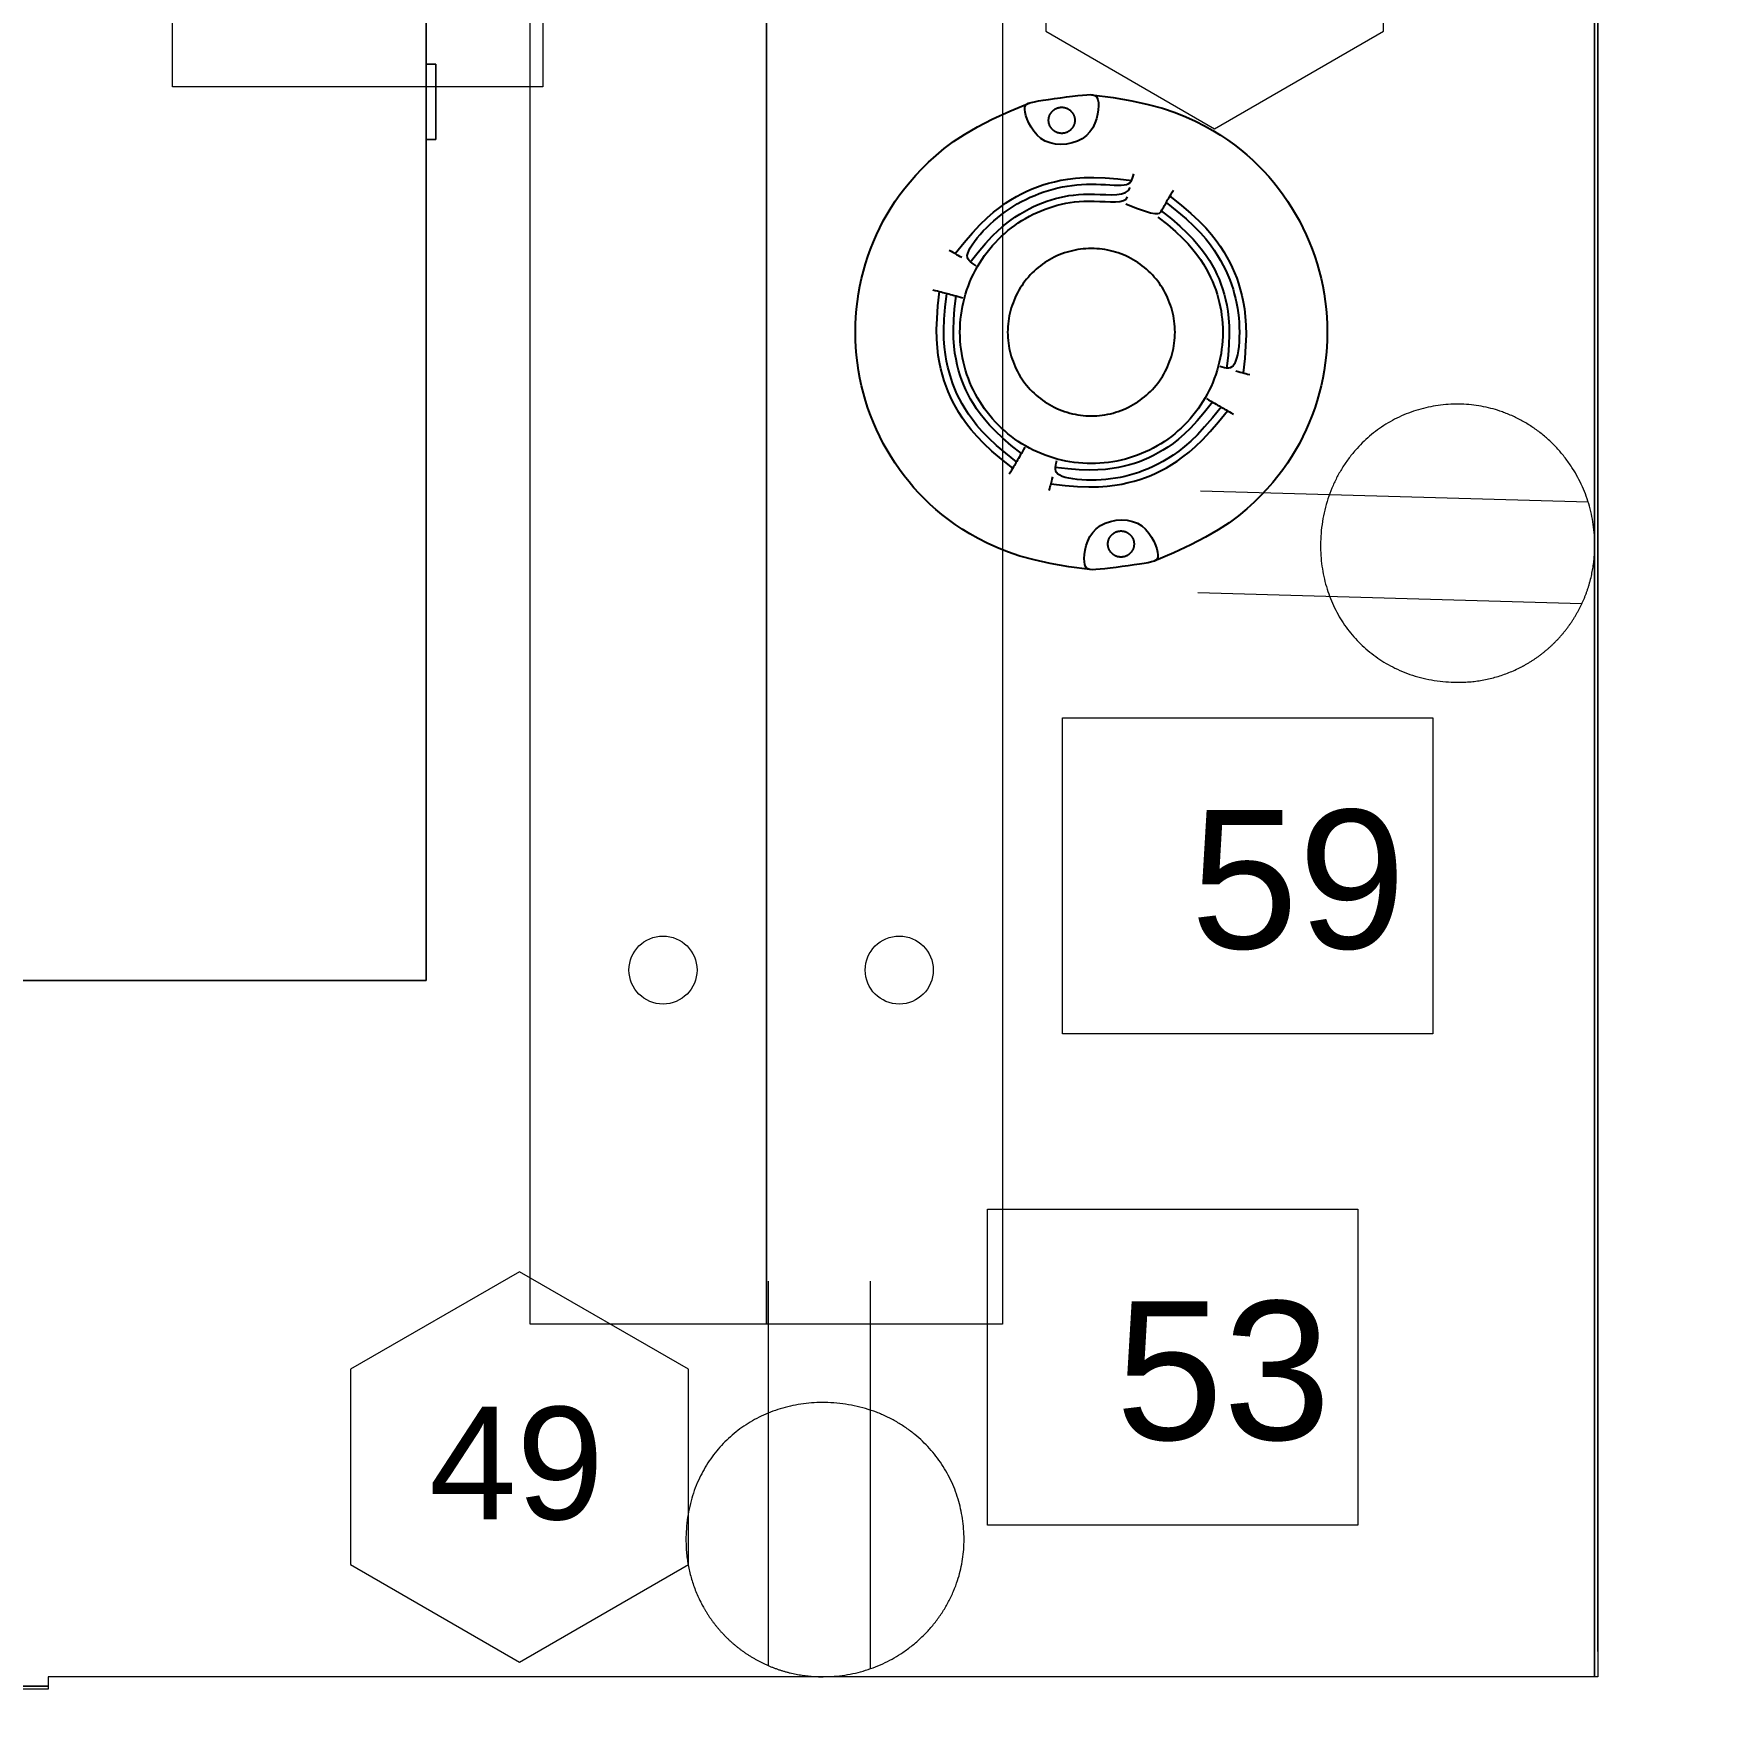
# Model space of a CAD drawing. Header units: inches. Extents: x 0.9 to 36.3, y 0.7 to 23.3.
# Drawn here: x 22.03 to 22.923, y 7.609 to 8.497 of the extents above; entities that cross this region are included whole.
import ezdxf

# ---------------------------------------------------------------- set-up
doc = ezdxf.new("R2010")
doc.units = ezdxf.units.IN
for name, color, linetype, lineweight, true_color in [('Blocks', 7, 'Continuous', 5, 0x9a9c7f), ('Lights', 7, 'Continuous', 15, 0xff0a0a), ('Numbering Lights', 1, 'Continuous', 15, 0xff0000), ('PDF_Geometry', 7, 'Continuous', 9, 0x777777)]:
    doc.layers.add(name, color=color, linetype=linetype, lineweight=lineweight, true_color=true_color)
doc.layers.add('Numbering receptecles', color=170, linetype='Continuous', lineweight=15)
doc.layers.add('Receptacles', color=170, linetype='Continuous', lineweight=15)
doc.layers.add('Smoke Detector', color=104, linetype='Continuous')
doc.styles.get("Standard").update_dxf_attribs({"font": 'arial.ttf'})

msp = doc.modelspace()

# ---------------------------------------------------------------- linework, layer by layer
at = {"layer": 'Blocks', "linetype": 'ByBlock'}
for points in [[(21.92411, 8.36966), (21.92411, 7.99634), (22.23743, 7.99634), (22.23743, 8.80797), (22.8574, 8.80797), (22.23743, 8.80797), (22.23743, 7.99634), (21.92411, 7.99634)], [(21.92411, 7.99634), (22.23743, 7.99634), (22.23743, 8.00801), (22.23743, 7.99634)]]:
    msp.add_lwpolyline(points, close=True, dxfattribs=at)
at = {"layer": 'Lights', "linetype": 'ByBlock'}
for points in [[(22.41742, 8.88149), (22.41742, 7.81449), (22.29242, 7.81449), (22.29242, 8.88149)], [(22.54242, 8.88149), (22.54242, 7.81449), (22.41742, 7.81449), (22.41742, 8.88149)]]:
    msp.add_lwpolyline(points, close=True, dxfattribs=at)
for centre in [(22.36273, 8.00193), (22.48773, 8.00193)]:
    msp.add_circle(centre, 0.018, dxfattribs=at)
at = {"layer": 'Numbering Lights', "linetype": 'ByBlock', "ltscale": 0.001}
for points in [[(22.65464, 8.65351), (22.56523, 8.60189), (22.56523, 8.49864), (22.65464, 8.44702), (22.74405, 8.49864), (22.74405, 8.60189)], [(22.28675, 7.84229), (22.19734, 7.79067), (22.19734, 7.68742), (22.28675, 7.6358), (22.37616, 7.68742), (22.37616, 7.79067)]]:
    msp.add_lwpolyline(points, close=True, dxfattribs=at)
at = {"layer": 'Numbering receptecles', "linetype": 'ByBlock', "ltscale": 0.001}
for points in [[(22.1032, 8.63646), (22.2992, 8.63646), (22.2992, 8.4692), (22.1032, 8.4692)], [(22.57405, 8.13539), (22.77005, 8.13539), (22.77005, 7.96813), (22.57405, 7.96813)], [(22.53438, 7.87547), (22.73038, 7.87547), (22.73038, 7.70821), (22.53438, 7.70821)]]:
    msp.add_lwpolyline(points, close=True, dxfattribs=at)
at = {"layer": 'PDF_Geometry', "linetype": 'ByBlock'}
for points in [[(22.9324, 7.57136), (22.9324, 9.22296), (23.65237, 9.22296), (23.65237, 9.18463), (23.70237, 9.18463), (23.70237, 9.22296), (24.549, 9.22296), (24.564, 9.22296), (24.564, 9.26629), (24.564, 9.29629), (24.549, 9.29629), (22.86074, 9.29629), (22.86074, 9.26629), (22.86074, 9.22296), (22.8574, 9.22296), (22.8574, 7.62802), (22.03744, 7.62802), (22.03744, 7.62136), (22.03577, 7.62136), (21.98744, 7.62136)], [(22.8574, 7.64136), (22.8574, 8.80797), (22.75741, 8.80797), (22.59075, 8.80797)], [(22.85574, 7.62802), (22.85574, 8.80797)], [(22.23743, 8.44132), (22.24243, 8.44132), (22.24243, 8.48132), (22.23743, 8.48132)], [(22.23743, 8.48132), (22.24243, 8.48132)], [(22.23743, 8.47632), (22.23743, 8.44799)], [(22.24243, 8.48132), (22.24243, 8.44132)], [(22.24243, 8.44132), (22.23743, 8.44132)], [(21.98744, 7.62136), (21.98744, 7.53136), (21.98577, 7.53136), (21.98577, 7.62302), (21.98411, 7.62302), (22.03744, 7.62302)], [(21.98577, 7.62302), (22.03744, 7.62302), (21.98577, 7.62302)]]:
    msp.add_lwpolyline(points, dxfattribs=at)
for points in [[(22.85574, 8.80797), (22.85574, 7.62802)], [(22.24243, 8.48132), (22.24243, 8.44132), (22.23743, 8.44132), (22.24243, 8.44132), (22.24243, 8.48132), (22.23743, 8.48132)], [(22.24243, 8.48132), (22.24243, 8.44132), (22.23743, 8.44132), (22.24243, 8.44132), (22.24243, 8.48132), (22.23743, 8.48132)]]:
    msp.add_lwpolyline(points, close=True, dxfattribs=at)
at = {"layer": 'Receptacles', "linetype": 'ByBlock'}
for points in [[(22.64723, 8.25553), (22.85229, 8.24964)], [(22.64568, 8.20167), (22.84901, 8.19583)], [(22.41841, 7.83733), (22.41841, 7.63392)], [(22.47229, 7.83733), (22.47229, 7.63219)]]:
    msp.add_lwpolyline(points, dxfattribs=at)
for points in [[(22.85574, 8.22467), (22.8553, 8.20513), (22.84736, 8.18728), (22.83316, 8.17387), (22.81895, 8.16046), (22.80068, 8.15356), (22.78115, 8.15424), (22.73972, 8.15543), (22.70954, 8.1874), (22.71073, 8.22883), (22.71192, 8.27026), (22.74394, 8.30251), (22.78537, 8.30132), (22.82473, 8.30019), (22.85693, 8.2661), (22.85574, 8.22467)], [(22.44742, 7.62802), (22.42788, 7.6279), (22.40981, 7.63532), (22.396, 7.64913), (22.38218, 7.66295), (22.37476, 7.68102), (22.37489, 7.70056), (22.37489, 7.742), (22.40597, 7.77309), (22.44742, 7.77309), (22.48887, 7.77309), (22.52203, 7.742), (22.52203, 7.70056), (22.52203, 7.66118), (22.48887, 7.62802), (22.44742, 7.62802)]]:
    msp.add_rational_spline(points, [1, 0.948448710105, 0.948448710105, 1, 0.948448710105, 0.948448710105, 1, 1, 1, 1, 1, 1, 1, 1, 1, 1], degree=3, knots=[0, 0, 0, 0, 0.79168, 0.79168, 0.79168, 1.583359, 1.583359, 1.583359, 2.583359, 2.583359, 2.583359, 3.583359, 3.583359, 3.583359, 4.583359, 4.583359, 4.583359, 4.583359], dxfattribs=at)
at = {"layer": 'Smoke Detector', "linetype": 'ByBlock'}
for points in [[(22.58868, 8.21386), (22.57745, 8.21534), (22.56764, 8.21705), (22.55907, 8.21894), (22.55161, 8.221), (22.54507, 8.2232), (22.53932, 8.2255), (22.53419, 8.22787), (22.52952, 8.23029), (22.52518, 8.23274), (22.52112, 8.23522), (22.51731, 8.23773), (22.51373, 8.24029), (22.51035, 8.2429), (22.50714, 8.24558), (22.50407, 8.24834), (22.50113, 8.25118), (22.49829, 8.25412), (22.49555, 8.25714), (22.49291, 8.26026), (22.49037, 8.26346), (22.48794, 8.26674), (22.48561, 8.2701), (22.4834, 8.27353), (22.4813, 8.27703), (22.47931, 8.2806), (22.47745, 8.28424), (22.4757, 8.28793), (22.47408, 8.29168), (22.47258, 8.29548), (22.4712, 8.29932), (22.46995, 8.30321), (22.46883, 8.30714), (22.46784, 8.3111), (22.46697, 8.31509), (22.46624, 8.31911), (22.46564, 8.32315), (22.46518, 8.32721), (22.46484, 8.33128), (22.46464, 8.33536), (22.46457, 8.33945), (22.46464, 8.34353), (22.46484, 8.34761), (22.46518, 8.35168), (22.46564, 8.35574), (22.46624, 8.35978), (22.46697, 8.3638), (22.46784, 8.36779), (22.46883, 8.37175), (22.46995, 8.37568), (22.4712, 8.37957), (22.47258, 8.38341), (22.47408, 8.38721), (22.4757, 8.39096), (22.47745, 8.39465), (22.47931, 8.39829), (22.4813, 8.40186), (22.4834, 8.40536), (22.48565, 8.40882), (22.48805, 8.41224), (22.49064, 8.41564), (22.49344, 8.41904), (22.49647, 8.42245), (22.49975, 8.42589), (22.50331, 8.42938), (22.5072, 8.43293), (22.51155, 8.43656), (22.51653, 8.44027), (22.52232, 8.4441), (22.52908, 8.44805), (22.53698, 8.45214), (22.54619, 8.45638), (22.55687, 8.46079)], [(22.58941, 8.46508), (22.60087, 8.46358), (22.61086, 8.46187), (22.61955, 8.45996), (22.6271, 8.4579), (22.63368, 8.4557), (22.63946, 8.4534), (22.6446, 8.45102), (22.64927, 8.4486), (22.65361, 8.44615), (22.65767, 8.44368), (22.66148, 8.44116), (22.66507, 8.43861), (22.66845, 8.43599), (22.67166, 8.43331), (22.67472, 8.43055), (22.67766, 8.42771), (22.6805, 8.42477), (22.68324, 8.42175), (22.68589, 8.41863), (22.68843, 8.41543), (22.69086, 8.41215), (22.69318, 8.40879), (22.6954, 8.40536), (22.6975, 8.40186), (22.69948, 8.39829), (22.70135, 8.39465), (22.70309, 8.39096), (22.70472, 8.38721), (22.70622, 8.38341), (22.7076, 8.37957), (22.70885, 8.37568), (22.70997, 8.37175), (22.71096, 8.36779), (22.71182, 8.3638), (22.71255, 8.35978), (22.71315, 8.35574), (22.71362, 8.35168), (22.71395, 8.34761), (22.71415, 8.34353), (22.71422, 8.33945), (22.71415, 8.33536), (22.71395, 8.33128), (22.71362, 8.32721), (22.71315, 8.32315), (22.71255, 8.31911), (22.71182, 8.31509), (22.71096, 8.3111), (22.70997, 8.30714), (22.70885, 8.30321), (22.7076, 8.29932), (22.70622, 8.29548), (22.70472, 8.29168), (22.70309, 8.28793), (22.70135, 8.28424), (22.69948, 8.2806), (22.6975, 8.27703), (22.69539, 8.27353), (22.69315, 8.27007), (22.69074, 8.26665), (22.68815, 8.26325), (22.68535, 8.25985), (22.68232, 8.25644), (22.67904, 8.253), (22.67548, 8.24951), (22.6716, 8.24596), (22.66726, 8.24234), (22.6623, 8.23863), (22.65656, 8.23482), (22.64988, 8.2309), (22.6421, 8.22685), (22.63306, 8.22266), (22.6226, 8.21832)], [(22.51742, 8.381), (22.52217, 8.38698), (22.52652, 8.39206), (22.53053, 8.39635), (22.53424, 8.39995), (22.53768, 8.40296), (22.54091, 8.40549), (22.54396, 8.40764), (22.54688, 8.4095), (22.54971, 8.41117), (22.55248, 8.41268), (22.55523, 8.41403), (22.558, 8.41525), (22.56082, 8.41634), (22.56372, 8.41733), (22.56674, 8.41823), (22.56992, 8.41905), (22.57331, 8.41979), (22.57698, 8.42044), (22.58105, 8.42093), (22.58562, 8.42123), (22.59079, 8.42131), (22.59666, 8.42111), (22.60333, 8.42059), (22.61091, 8.41972)], [(22.52848, 8.37461), (22.52732, 8.37529), (22.52628, 8.37595), (22.52538, 8.37661), (22.52466, 8.37732), (22.52413, 8.37809), (22.52383, 8.37897), (22.52377, 8.37998), (22.52399, 8.38115), (22.52451, 8.38251), (22.52529, 8.38404), (22.52632, 8.38569), (22.52755, 8.38745), (22.52897, 8.38928), (22.53054, 8.39114), (22.53223, 8.393), (22.53401, 8.39484), (22.53585, 8.39662), (22.53775, 8.39834), (22.5397, 8.4), (22.54171, 8.40159), (22.54377, 8.40312), (22.54588, 8.40458), (22.54803, 8.40597), (22.55023, 8.40729), (22.55247, 8.40853), (22.55475, 8.4097), (22.55707, 8.4108), (22.55942, 8.41182), (22.5618, 8.41276), (22.56422, 8.41362), (22.56666, 8.41441), (22.56912, 8.41511), (22.57161, 8.41574), (22.57412, 8.41628), (22.57664, 8.41674), (22.57917, 8.41711), (22.58172, 8.4174), (22.58427, 8.41761), (22.58683, 8.41774), (22.5894, 8.41778), (22.59195, 8.41774), (22.59448, 8.41765), (22.59692, 8.41752), (22.59926, 8.41739), (22.60144, 8.41729), (22.60344, 8.41723), (22.60522, 8.41725), (22.60674, 8.41737), (22.60797, 8.41762), (22.60895, 8.418), (22.60972, 8.41852), (22.61032, 8.41918), (22.61079, 8.41998), (22.61118, 8.42093), (22.61152, 8.42204), (22.61187, 8.4233)], [(22.52525, 8.37648), (22.52948, 8.38181), (22.53336, 8.38634), (22.53693, 8.39016), (22.54024, 8.39337), (22.54331, 8.39606), (22.54618, 8.39831), (22.5489, 8.40022), (22.5515, 8.40189), (22.55402, 8.40337), (22.55647, 8.40471), (22.55886, 8.40591), (22.56121, 8.40698), (22.56353, 8.40793), (22.56584, 8.40878), (22.56814, 8.40952), (22.57044, 8.41018), (22.57277, 8.41076), (22.57514, 8.41127), (22.57755, 8.41169), (22.58004, 8.41202), (22.58261, 8.41227), (22.58528, 8.41243), (22.58807, 8.4125), (22.591, 8.41247), (22.59405, 8.41235), (22.59713, 8.41223), (22.60014, 8.41217), (22.60294, 8.41228), (22.60544, 8.41262), (22.60751, 8.4133), (22.60904, 8.41439), (22.60991, 8.41598)], [(22.6076, 8.40739), (22.61324, 8.40514), (22.61757, 8.4036), (22.62077, 8.40267), (22.62302, 8.40224), (22.62453, 8.40222), (22.62547, 8.40249), (22.62603, 8.40296), (22.6264, 8.40353), (22.62673, 8.40411), (22.62706, 8.40469), (22.6274, 8.40526), (22.62773, 8.40583), (22.62806, 8.40641), (22.62839, 8.40699), (22.62873, 8.40757), (22.62907, 8.40816), (22.62942, 8.40876), (22.62978, 8.40939), (22.63017, 8.41006), (22.63059, 8.41079), (22.63105, 8.41159), (22.63157, 8.41249), (22.63215, 8.41349), (22.6328, 8.41463)], [(22.62457, 8.40036), (22.62962, 8.39634), (22.63392, 8.39266), (22.63755, 8.38926), (22.6406, 8.38613), (22.64315, 8.38321), (22.64529, 8.38048), (22.64711, 8.3779), (22.64869, 8.37543), (22.6501, 8.37304), (22.65137, 8.37071), (22.65251, 8.36844), (22.65353, 8.36621), (22.65443, 8.364), (22.65523, 8.36182), (22.65594, 8.35963), (22.65657, 8.35744), (22.65712, 8.35524), (22.6576, 8.35301), (22.65801, 8.35077), (22.65834, 8.34852), (22.6586, 8.34626), (22.65879, 8.34399), (22.6589, 8.34172), (22.65894, 8.33945), (22.6589, 8.33717), (22.65879, 8.3349), (22.6586, 8.33263), (22.65834, 8.33037), (22.65801, 8.32812), (22.6576, 8.32588), (22.65712, 8.32366), (22.65657, 8.32145), (22.65594, 8.31926), (22.65524, 8.31709), (22.65448, 8.31495), (22.65364, 8.31284), (22.65274, 8.31075), (22.65176, 8.30869), (22.65072, 8.30667), (22.64962, 8.30468), (22.64845, 8.30273), (22.64722, 8.30081), (22.64592, 8.29894), (22.64457, 8.29711), (22.64315, 8.29533), (22.64168, 8.2936), (22.64015, 8.29191), (22.63857, 8.29028), (22.63693, 8.28869), (22.63525, 8.28717), (22.63351, 8.28569), (22.63173, 8.28428), (22.6299, 8.28292), (22.62803, 8.28163), (22.62612, 8.28039), (22.62417, 8.27922), (22.62218, 8.27812), (22.62015, 8.27708), (22.6181, 8.27611), (22.61601, 8.2752), (22.61389, 8.27437), (22.61175, 8.2736), (22.60958, 8.2729), (22.6074, 8.27228), (22.60519, 8.27172), (22.60296, 8.27124), (22.60073, 8.27084), (22.59847, 8.2705), (22.59621, 8.27024), (22.59395, 8.27006), (22.59167, 8.26995), (22.5894, 8.26991), (22.58712, 8.26995), (22.58485, 8.27006), (22.58258, 8.27024), (22.58032, 8.2705), (22.57807, 8.27084), (22.57583, 8.27124), (22.57361, 8.27172), (22.5714, 8.27228), (22.56921, 8.2729), (22.56705, 8.2736), (22.5649, 8.27437), (22.56279, 8.2752), (22.5607, 8.27611), (22.55864, 8.27708), (22.55662, 8.27812), (22.55463, 8.27922), (22.55268, 8.28039), (22.55076, 8.28163), (22.54889, 8.28292), (22.54707, 8.28428), (22.54528, 8.28569), (22.54355, 8.28717), (22.54186, 8.28869), (22.54023, 8.29028), (22.53864, 8.29191), (22.53712, 8.2936), (22.53564, 8.29533), (22.53423, 8.29711), (22.53287, 8.29894), (22.53158, 8.30081), (22.53035, 8.30273), (22.52918, 8.30468), (22.52807, 8.30667), (22.52703, 8.30869), (22.52606, 8.31075), (22.52515, 8.31284), (22.52432, 8.31495), (22.52355, 8.31709), (22.52285, 8.31926), (22.52223, 8.32145), (22.52168, 8.32366), (22.5212, 8.32588), (22.52079, 8.32812), (22.52046, 8.33037), (22.5202, 8.33263), (22.52001, 8.3349), (22.5199, 8.33717), (22.51986, 8.33945), (22.5199, 8.34172), (22.52001, 8.34399), (22.5202, 8.34626), (22.52046, 8.34852), (22.52079, 8.35077), (22.5212, 8.35301), (22.52168, 8.35524), (22.52223, 8.35744), (22.52285, 8.35963), (22.52355, 8.3618), (22.52432, 8.36394), (22.52515, 8.36606), (22.52606, 8.36814), (22.52703, 8.3702), (22.52807, 8.37223), (22.52918, 8.37421), (22.53035, 8.37617), (22.53158, 8.37808), (22.53287, 8.37995), (22.53423, 8.38178), (22.53564, 8.38356), (22.53712, 8.3853), (22.53864, 8.38698), (22.54023, 8.38862), (22.54186, 8.3902), (22.54355, 8.39173), (22.54528, 8.3932), (22.54707, 8.39461), (22.54889, 8.39597), (22.55076, 8.39726), (22.55268, 8.3985), (22.55463, 8.39967), (22.55662, 8.40077), (22.55864, 8.40181), (22.5607, 8.40278), (22.56279, 8.40369), (22.5649, 8.40453), (22.56705, 8.40529), (22.56921, 8.40599), (22.5714, 8.40661), (22.57361, 8.40717), (22.57586, 8.40764), (22.57815, 8.40804), (22.58051, 8.40836), (22.58295, 8.4086), (22.58549, 8.40875), (22.58814, 8.40881), (22.59091, 8.40878), (22.59381, 8.40867), (22.59674, 8.40854), (22.59958, 8.40844), (22.60222, 8.40846), (22.60456, 8.40866), (22.60647, 8.4091), (22.60784, 8.40986), (22.60857, 8.41099)], [(22.62643, 8.40359), (22.63176, 8.39937), (22.63629, 8.39548), (22.64011, 8.39191), (22.64332, 8.38861), (22.64601, 8.38554), (22.64826, 8.38266), (22.65018, 8.37994), (22.65184, 8.37734), (22.65332, 8.37482), (22.65467, 8.37235), (22.65587, 8.3699), (22.65696, 8.36743), (22.65793, 8.36492), (22.65882, 8.36233), (22.65961, 8.35964), (22.66034, 8.3568), (22.66101, 8.35379), (22.66158, 8.35051), (22.66202, 8.34688), (22.66229, 8.34281), (22.66236, 8.33821), (22.66218, 8.33298), (22.66172, 8.32703), (22.66095, 8.32027)], [(22.62902, 8.40807), (22.63471, 8.40354), (22.63956, 8.39939), (22.64365, 8.39557), (22.64708, 8.39204), (22.64996, 8.38875), (22.65237, 8.38567), (22.65441, 8.38276), (22.65619, 8.37998), (22.65778, 8.37729), (22.65921, 8.37467), (22.66049, 8.37211), (22.66164, 8.36959), (22.66266, 8.36711), (22.66356, 8.36465), (22.66436, 8.36219), (22.66506, 8.35972), (22.66569, 8.35723), (22.66623, 8.35473), (22.66669, 8.35221), (22.66706, 8.34967), (22.66736, 8.34712), (22.66757, 8.34457), (22.66769, 8.34201), (22.66773, 8.33945), (22.66769, 8.33689), (22.66757, 8.33438), (22.66736, 8.33195), (22.66707, 8.32966), (22.6667, 8.32754), (22.66626, 8.32565), (22.66574, 8.32402), (22.66514, 8.32269), (22.66446, 8.3217), (22.66371, 8.32103), (22.66288, 8.32062), (22.66195, 8.32045), (22.66094, 8.32046), (22.65984, 8.32063), (22.65864, 8.3209), (22.65734, 8.32124)], [(22.63095, 8.41142), (22.63693, 8.40668), (22.64201, 8.40232), (22.6463, 8.39831), (22.6499, 8.39461), (22.65292, 8.39116), (22.65545, 8.38793), (22.65759, 8.38488), (22.65946, 8.38196), (22.66112, 8.37914), (22.66263, 8.37636), (22.66398, 8.37361), (22.6652, 8.37084), (22.6663, 8.36803), (22.66729, 8.36512), (22.66818, 8.3621), (22.669, 8.35892), (22.66975, 8.35554), (22.67039, 8.35186), (22.67088, 8.34779), (22.67118, 8.34322), (22.67126, 8.33806), (22.67106, 8.33219), (22.67055, 8.32551), (22.66968, 8.31794)], [(22.51422, 8.38285), (22.51528, 8.38224), (22.51612, 8.38175), (22.51682, 8.38135), (22.51744, 8.38099), (22.51807, 8.38063), (22.51879, 8.38021), (22.51966, 8.37971), (22.52078, 8.37906)], [(22.50554, 8.36191), (22.50681, 8.36158), (22.50794, 8.36127), (22.50895, 8.361), (22.50988, 8.36075), (22.51074, 8.36052), (22.51156, 8.3603), (22.51236, 8.36009), (22.51317, 8.35987), (22.51401, 8.35965), (22.51488, 8.35941), (22.5158, 8.35917), (22.51678, 8.3589), (22.51783, 8.35862), (22.51895, 8.35832), (22.52016, 8.358), (22.52146, 8.35765)], [(22.54784, 8.26747), (22.54187, 8.27221), (22.53679, 8.27657), (22.5325, 8.28058), (22.52889, 8.28429), (22.52588, 8.28773), (22.52335, 8.29096), (22.5212, 8.29401), (22.51934, 8.29693), (22.51767, 8.29976), (22.51617, 8.30253), (22.51481, 8.30528), (22.51359, 8.30805), (22.5125, 8.31087), (22.51151, 8.31377), (22.51061, 8.31679), (22.50979, 8.31997), (22.50905, 8.32335), (22.50841, 8.32703), (22.50792, 8.3311), (22.50761, 8.33567), (22.50754, 8.34083), (22.50774, 8.3467), (22.50825, 8.35338), (22.50912, 8.36096)], [(22.54978, 8.27083), (22.54408, 8.27535), (22.53924, 8.2795), (22.53515, 8.28332), (22.53171, 8.28686), (22.52884, 8.29014), (22.52643, 8.29322), (22.52438, 8.29613), (22.52261, 8.29891), (22.52101, 8.30161), (22.51958, 8.30425), (22.51829, 8.30687), (22.51713, 8.30951), (22.51608, 8.3122), (22.51514, 8.31497), (22.51429, 8.31785), (22.51351, 8.32088), (22.51279, 8.3241), (22.51218, 8.32761), (22.51171, 8.33149), (22.51142, 8.33584), (22.51135, 8.34077), (22.51154, 8.34637), (22.51203, 8.35273), (22.51286, 8.35995)], [(22.55236, 8.2753), (22.54704, 8.27953), (22.54251, 8.28341), (22.53868, 8.28698), (22.53547, 8.29028), (22.53279, 8.29335), (22.53053, 8.29623), (22.52862, 8.29895), (22.52696, 8.30155), (22.52547, 8.30407), (22.52413, 8.30654), (22.52292, 8.309), (22.52184, 8.31146), (22.52086, 8.31397), (22.51998, 8.31656), (22.51918, 8.31926), (22.51845, 8.32209), (22.51779, 8.3251), (22.51722, 8.32838), (22.51678, 8.33201), (22.5165, 8.33608), (22.51644, 8.34068), (22.51662, 8.34591), (22.51707, 8.35186), (22.51785, 8.35862)], [(22.66593, 8.31894), (22.66718, 8.31861), (22.66815, 8.31834), (22.66895, 8.31813), (22.66966, 8.31794), (22.67035, 8.31775), (22.67113, 8.31755), (22.67206, 8.3173), (22.67325, 8.31698)], [(22.56789, 8.25917), (22.57547, 8.2583), (22.58214, 8.25778), (22.58801, 8.25759), (22.59318, 8.25766), (22.59774, 8.25796), (22.60181, 8.25846), (22.60549, 8.2591), (22.60887, 8.25984), (22.61205, 8.26066), (22.61508, 8.26156), (22.61798, 8.26255), (22.6208, 8.26364), (22.62356, 8.26486), (22.62632, 8.26621), (22.62909, 8.26772), (22.63192, 8.26939), (22.63483, 8.27125), (22.63789, 8.2734), (22.64111, 8.27593), (22.64456, 8.27894), (22.64826, 8.28254), (22.65227, 8.28683), (22.65663, 8.29192), (22.66137, 8.29789)], [(22.65355, 8.30241), (22.64932, 8.29709), (22.64544, 8.29256), (22.64186, 8.28873), (22.63856, 8.28552), (22.63549, 8.28283), (22.63261, 8.28058), (22.62989, 8.27867), (22.62729, 8.27701), (22.62477, 8.27552), (22.6223, 8.27418), (22.61985, 8.27297), (22.61738, 8.27189), (22.61487, 8.27091), (22.61228, 8.27003), (22.60959, 8.26923), (22.60675, 8.2685), (22.60374, 8.26784), (22.60046, 8.26726), (22.59684, 8.26682), (22.59277, 8.26655), (22.58816, 8.26649), (22.58293, 8.26666), (22.57698, 8.26712), (22.57023, 8.2679)], [(22.65802, 8.29983), (22.6535, 8.29413), (22.64934, 8.28929), (22.64552, 8.2852), (22.64199, 8.28176), (22.6387, 8.27889), (22.63563, 8.27648), (22.63272, 8.27443), (22.62993, 8.27265), (22.62724, 8.27106), (22.62462, 8.26963), (22.62206, 8.26835), (22.61955, 8.2672), (22.61706, 8.26619), (22.6146, 8.26528), (22.61214, 8.26448), (22.60967, 8.26378), (22.60719, 8.26316), (22.60468, 8.26262), (22.60216, 8.26216), (22.59962, 8.26178), (22.59708, 8.26149), (22.59452, 8.26128), (22.59196, 8.26115), (22.5894, 8.26111), (22.58684, 8.26115), (22.58433, 8.26128), (22.58191, 8.26148), (22.57961, 8.26177), (22.5775, 8.26214), (22.5756, 8.26258), (22.57397, 8.26311), (22.57264, 8.26371), (22.57165, 8.26438), (22.57098, 8.26513), (22.57057, 8.26597), (22.5704, 8.26689), (22.57041, 8.2679), (22.57058, 8.269), (22.57085, 8.2702), (22.57119, 8.27151)], [(22.65031, 8.30428), (22.65148, 8.3036), (22.65256, 8.30298), (22.65357, 8.3024), (22.6545, 8.30186), (22.65538, 8.30135), (22.65621, 8.30087), (22.65699, 8.30042), (22.65774, 8.29999), (22.65846, 8.29957), (22.65918, 8.29916), (22.65992, 8.29873), (22.66069, 8.29829), (22.66152, 8.29781), (22.66243, 8.29728), (22.66344, 8.2967), (22.66458, 8.29604)], [(22.55423, 8.27853), (22.55356, 8.27736), (22.55293, 8.27628), (22.55235, 8.27528), (22.55181, 8.27434), (22.5513, 8.27346), (22.55082, 8.27264), (22.55037, 8.27185), (22.54994, 8.2711), (22.54952, 8.27038), (22.54911, 8.26966), (22.54868, 8.26893), (22.54824, 8.26815), (22.54776, 8.26732), (22.54723, 8.26641), (22.54665, 8.2654), (22.54599, 8.26427)], [(22.56889, 8.26291), (22.56856, 8.26167), (22.5683, 8.26069), (22.56808, 8.25989), (22.56789, 8.25919), (22.56771, 8.25849), (22.5675, 8.25772), (22.56725, 8.25678), (22.56693, 8.25559)]]:
    msp.add_lwpolyline(points, dxfattribs=at)
for points in [[(22.58682, 8.44345), (22.58458, 8.4418), (22.58202, 8.4405), (22.57923, 8.43955), (22.57629, 8.43898), (22.57331, 8.43878), (22.57037, 8.43897), (22.56756, 8.43956), (22.56497, 8.44057), (22.56267, 8.44199), (22.56067, 8.44374), (22.55896, 8.44572), (22.55753, 8.44785), (22.55636, 8.45002), (22.55546, 8.45214), (22.5548, 8.45412), (22.55437, 8.45586), (22.55418, 8.45728), (22.55424, 8.45842), (22.55458, 8.45932), (22.55522, 8.46002), (22.5562, 8.46057), (22.55753, 8.46102), (22.55925, 8.46141), (22.56137, 8.46179), (22.56391, 8.4622), (22.56678, 8.46263), (22.56987, 8.46307), (22.57307, 8.4635), (22.57627, 8.46391), (22.57936, 8.46428), (22.58224, 8.46461), (22.5848, 8.46487), (22.58695, 8.46506), (22.58871, 8.46512), (22.59012, 8.46503), (22.5912, 8.46475), (22.592, 8.46424), (22.59256, 8.46347), (22.59292, 8.46238), (22.5931, 8.46096), (22.59314, 8.45917), (22.59302, 8.45709), (22.59269, 8.4548), (22.59213, 8.4524), (22.59129, 8.44998), (22.59016, 8.44762), (22.58868, 8.44541)], [(22.57718, 8.45754), (22.57737, 8.45742), (22.57756, 8.4573), (22.57775, 8.45717), (22.57793, 8.45704), (22.57811, 8.4569), (22.57828, 8.45675), (22.57845, 8.4566), (22.57861, 8.45644), (22.57877, 8.45628), (22.57892, 8.45611), (22.57907, 8.45594), (22.57921, 8.45576), (22.57934, 8.45558), (22.57947, 8.45539), (22.57959, 8.4552), (22.57971, 8.45501), (22.57982, 8.45481), (22.57992, 8.45461), (22.58002, 8.4544), (22.58011, 8.45419), (22.58019, 8.45398), (22.58027, 8.45377), (22.58034, 8.45356), (22.5804, 8.45334), (22.58046, 8.45312), (22.5805, 8.4529), (22.58054, 8.45267), (22.58058, 8.45245), (22.5806, 8.45223), (22.58062, 8.452), (22.58063, 8.45177), (22.58064, 8.45155), (22.58063, 8.45132), (22.58062, 8.45109), (22.5806, 8.45087), (22.58058, 8.45064), (22.58054, 8.45042), (22.5805, 8.4502), (22.58046, 8.44998), (22.5804, 8.44976), (22.58034, 8.44954), (22.58027, 8.44932), (22.58019, 8.44911), (22.58011, 8.4489), (22.58002, 8.44869), (22.57992, 8.44849), (22.57982, 8.44829), (22.57971, 8.44809), (22.57959, 8.44789), (22.57947, 8.4477), (22.57934, 8.44752), (22.57921, 8.44733), (22.57907, 8.44716), (22.57892, 8.44698), (22.57877, 8.44682), (22.57861, 8.44665), (22.57845, 8.4465), (22.57828, 8.44634), (22.57811, 8.4462), (22.57793, 8.44606), (22.57775, 8.44592), (22.57756, 8.44579), (22.57737, 8.44567), (22.57718, 8.44555), (22.57698, 8.44544), (22.57678, 8.44534), (22.57657, 8.44524), (22.57637, 8.44515), (22.57616, 8.44507), (22.57594, 8.445), (22.57573, 8.44493), (22.57551, 8.44486), (22.57529, 8.44481), (22.57507, 8.44476), (22.57485, 8.44472), (22.57462, 8.44469), (22.5744, 8.44466), (22.57417, 8.44464), (22.57394, 8.44463), (22.57372, 8.44463), (22.57349, 8.44463), (22.57327, 8.44464), (22.57304, 8.44466), (22.57281, 8.44469), (22.57259, 8.44472), (22.57237, 8.44476), (22.57215, 8.44481), (22.57193, 8.44486), (22.57171, 8.44493), (22.57149, 8.445), (22.57128, 8.44507), (22.57107, 8.44515), (22.57086, 8.44524), (22.57066, 8.44534), (22.57046, 8.44544), (22.57026, 8.44555), (22.57006, 8.44567), (22.56987, 8.44579), (22.56969, 8.44592), (22.56951, 8.44606), (22.56933, 8.4462), (22.56916, 8.44634), (22.56899, 8.4465), (22.56883, 8.44665), (22.56867, 8.44682), (22.56852, 8.44698), (22.56837, 8.44716), (22.56823, 8.44733), (22.56809, 8.44752), (22.56796, 8.4477), (22.56784, 8.44789), (22.56773, 8.44809), (22.56762, 8.44829), (22.56751, 8.44849), (22.56742, 8.44869), (22.56733, 8.4489), (22.56724, 8.44911), (22.56717, 8.44932), (22.5671, 8.44954), (22.56703, 8.44976), (22.56698, 8.44998), (22.56693, 8.4502), (22.56689, 8.45042), (22.56686, 8.45064), (22.56683, 8.45087), (22.56681, 8.45109), (22.5668, 8.45132), (22.5668, 8.45155), (22.5668, 8.45177), (22.56681, 8.452), (22.56683, 8.45223), (22.56686, 8.45245), (22.56689, 8.45267), (22.56693, 8.4529), (22.56698, 8.45312), (22.56703, 8.45334), (22.5671, 8.45356), (22.56717, 8.45377), (22.56724, 8.45398), (22.56733, 8.45419), (22.56742, 8.4544), (22.56751, 8.45461), (22.56762, 8.45481), (22.56773, 8.45501), (22.56784, 8.4552), (22.56796, 8.45539), (22.56809, 8.45558), (22.56823, 8.45576), (22.56837, 8.45594), (22.56852, 8.45611), (22.56867, 8.45628), (22.56883, 8.45644), (22.56899, 8.4566), (22.56916, 8.45675), (22.56933, 8.4569), (22.56951, 8.45704), (22.56969, 8.45717), (22.56987, 8.4573), (22.57006, 8.45742), (22.57026, 8.45754), (22.57046, 8.45765), (22.57066, 8.45775), (22.57086, 8.45785), (22.57107, 8.45794), (22.57128, 8.45802), (22.57149, 8.4581), (22.57171, 8.45817), (22.57193, 8.45823), (22.57215, 8.45829), (22.57237, 8.45833), (22.57259, 8.45837), (22.57281, 8.45841), (22.57304, 8.45843), (22.57327, 8.45845), (22.57349, 8.45846), (22.57372, 8.45847), (22.57394, 8.45846), (22.57417, 8.45845), (22.5744, 8.45843), (22.57462, 8.45841), (22.57485, 8.45837), (22.57507, 8.45833), (22.57529, 8.45829), (22.57551, 8.45823), (22.57573, 8.45817), (22.57594, 8.4581), (22.57616, 8.45802), (22.57637, 8.45794), (22.57657, 8.45785), (22.57678, 8.45775), (22.57698, 8.45765)], [(22.54662, 8.35091), (22.54627, 8.3495), (22.54597, 8.34809), (22.54571, 8.34666), (22.54549, 8.34523), (22.54533, 8.34379), (22.54521, 8.34234), (22.54514, 8.34089), (22.54511, 8.33945), (22.54514, 8.338), (22.54521, 8.33655), (22.54533, 8.33511), (22.54549, 8.33367), (22.54571, 8.33223), (22.54597, 8.33081), (22.54627, 8.32939), (22.54662, 8.32798), (22.54702, 8.32659), (22.54746, 8.32521), (22.54795, 8.32385), (22.54849, 8.3225), (22.54906, 8.32117), (22.54968, 8.31986), (22.55034, 8.31857), (22.55105, 8.3173), (22.55179, 8.31606), (22.55258, 8.31484), (22.5534, 8.31365), (22.55427, 8.31249), (22.55517, 8.31135), (22.5561, 8.31025), (22.55708, 8.30917), (22.55808, 8.30813), (22.55913, 8.30713), (22.5602, 8.30615), (22.5613, 8.30521), (22.56244, 8.30431), (22.5636, 8.30345), (22.5648, 8.30263), (22.56601, 8.30184), (22.56726, 8.3011), (22.56852, 8.30039), (22.56981, 8.29973), (22.57112, 8.29911), (22.57245, 8.29853), (22.5738, 8.298), (22.57516, 8.29751), (22.57654, 8.29707), (22.57794, 8.29667), (22.57934, 8.29632), (22.58076, 8.29601), (22.58218, 8.29575), (22.58362, 8.29554), (22.58506, 8.29538), (22.5865, 8.29526), (22.58795, 8.29519), (22.5894, 8.29516), (22.59085, 8.29519), (22.59229, 8.29526), (22.59374, 8.29538), (22.59518, 8.29554), (22.59661, 8.29575), (22.59804, 8.29601), (22.59945, 8.29632), (22.60086, 8.29667), (22.60225, 8.29707), (22.60363, 8.29751), (22.605, 8.298), (22.60634, 8.29853), (22.60767, 8.29911), (22.60898, 8.29973), (22.61027, 8.30039), (22.61154, 8.3011), (22.61278, 8.30184), (22.614, 8.30263), (22.61519, 8.30345), (22.61636, 8.30431), (22.61749, 8.30521), (22.6186, 8.30615), (22.61967, 8.30713), (22.62071, 8.30813), (22.62172, 8.30917), (22.62269, 8.31025), (22.62363, 8.31135), (22.62453, 8.31249), (22.62539, 8.31365), (22.62622, 8.31484), (22.627, 8.31606), (22.62775, 8.3173), (22.62845, 8.31857), (22.62911, 8.31986), (22.62973, 8.32117), (22.63031, 8.3225), (22.63084, 8.32385), (22.63133, 8.32521), (22.63177, 8.32659), (22.63217, 8.32798), (22.63252, 8.32939), (22.63283, 8.33081), (22.63309, 8.33223), (22.6333, 8.33367), (22.63347, 8.33511), (22.63359, 8.33655), (22.63366, 8.338), (22.63368, 8.33945), (22.63366, 8.34089), (22.63359, 8.34234), (22.63347, 8.34379), (22.6333, 8.34523), (22.63309, 8.34666), (22.63283, 8.34809), (22.63252, 8.3495), (22.63217, 8.35091), (22.63177, 8.3523), (22.63133, 8.35368), (22.63084, 8.35504), (22.63031, 8.35639), (22.62973, 8.35772), (22.62911, 8.35903), (22.62845, 8.36032), (22.62775, 8.36159), (22.627, 8.36283), (22.62622, 8.36405), (22.62539, 8.36524), (22.62453, 8.3664), (22.62363, 8.36754), (22.62269, 8.36864), (22.62172, 8.36972), (22.62071, 8.37076), (22.61967, 8.37177), (22.6186, 8.37274), (22.61749, 8.37368), (22.61636, 8.37458), (22.61519, 8.37544), (22.614, 8.37627), (22.61278, 8.37705), (22.61154, 8.3778), (22.61027, 8.3785), (22.60898, 8.37916), (22.60767, 8.37978), (22.60634, 8.38036), (22.605, 8.38089), (22.60363, 8.38138), (22.60225, 8.38182), (22.60086, 8.38222), (22.59945, 8.38257), (22.59804, 8.38288), (22.59661, 8.38314), (22.59518, 8.38335), (22.59374, 8.38352), (22.59229, 8.38363), (22.59085, 8.38371), (22.5894, 8.38373), (22.58795, 8.38371), (22.5865, 8.38363), (22.58506, 8.38352), (22.58362, 8.38335), (22.58218, 8.38314), (22.58076, 8.38288), (22.57934, 8.38257), (22.57794, 8.38222), (22.57654, 8.38182), (22.57516, 8.38138), (22.5738, 8.38089), (22.57245, 8.38036), (22.57112, 8.37978), (22.56981, 8.37916), (22.56852, 8.3785), (22.56726, 8.3778), (22.56601, 8.37705), (22.5648, 8.37627), (22.5636, 8.37544), (22.56244, 8.37458), (22.5613, 8.37368), (22.5602, 8.37274), (22.55913, 8.37177), (22.55808, 8.37076), (22.55708, 8.36972), (22.5561, 8.36864), (22.55517, 8.36754), (22.55427, 8.3664), (22.5534, 8.36524), (22.55258, 8.36405), (22.55179, 8.36283), (22.55105, 8.36159), (22.55034, 8.36032), (22.54968, 8.35903), (22.54906, 8.35772), (22.54849, 8.35639), (22.54795, 8.35504), (22.54746, 8.35368), (22.54702, 8.3523)], [(22.59197, 8.23544), (22.59421, 8.23709), (22.59678, 8.23839), (22.59957, 8.23934), (22.6025, 8.23992), (22.60548, 8.24012), (22.60843, 8.23993), (22.61124, 8.23933), (22.61383, 8.23832), (22.61613, 8.2369), (22.61813, 8.23516), (22.61984, 8.23317), (22.62127, 8.23104), (22.62243, 8.22887), (22.62334, 8.22675), (22.624, 8.22477), (22.62442, 8.22303), (22.62461, 8.22161), (22.62455, 8.22047), (22.62421, 8.21957), (22.62357, 8.21887), (22.6226, 8.21832), (22.62126, 8.21788), (22.61955, 8.21748), (22.61742, 8.2171), (22.61488, 8.21669), (22.61201, 8.21626), (22.60893, 8.21583), (22.60573, 8.21539), (22.60253, 8.21498), (22.59943, 8.21461), (22.59655, 8.21428), (22.59399, 8.21402), (22.59184, 8.21384), (22.59008, 8.21377), (22.58868, 8.21386), (22.5876, 8.21414), (22.58679, 8.21465), (22.58623, 8.21542), (22.58588, 8.21651), (22.58569, 8.21794), (22.58565, 8.21972), (22.58578, 8.22181), (22.58611, 8.22409), (22.58667, 8.22649), (22.5875, 8.22891), (22.58864, 8.23127), (22.59012, 8.23348)], [(22.61176, 8.22555), (22.6117, 8.22534), (22.61163, 8.22512), (22.61155, 8.22491), (22.61147, 8.2247), (22.61138, 8.22449), (22.61128, 8.22428), (22.61118, 8.22408), (22.61107, 8.22389), (22.61095, 8.22369), (22.61083, 8.2235), (22.6107, 8.22331), (22.61057, 8.22313), (22.61043, 8.22296), (22.61028, 8.22278), (22.61013, 8.22262), (22.60997, 8.22245), (22.60981, 8.22229), (22.60964, 8.22214), (22.60947, 8.222), (22.60929, 8.22186), (22.60911, 8.22172), (22.60892, 8.22159), (22.60873, 8.22147), (22.60854, 8.22135), (22.60834, 8.22124), (22.60814, 8.22114), (22.60793, 8.22104), (22.60773, 8.22095), (22.60751, 8.22087), (22.6073, 8.22079), (22.60709, 8.22072), (22.60687, 8.22066), (22.60665, 8.22061), (22.60643, 8.22056), (22.6062, 8.22052), (22.60598, 8.22049), (22.60576, 8.22046), (22.60553, 8.22044), (22.6053, 8.22043), (22.60508, 8.22043), (22.60485, 8.22043), (22.60462, 8.22044), (22.6044, 8.22046), (22.60417, 8.22049), (22.60395, 8.22052), (22.60373, 8.22056), (22.60351, 8.22061), (22.60329, 8.22066), (22.60307, 8.22072), (22.60285, 8.22079), (22.60264, 8.22087), (22.60243, 8.22095), (22.60222, 8.22104), (22.60202, 8.22114), (22.60182, 8.22124), (22.60162, 8.22135), (22.60142, 8.22147), (22.60123, 8.22159), (22.60105, 8.22172), (22.60087, 8.22186), (22.60069, 8.222), (22.60052, 8.22214), (22.60035, 8.22229), (22.60018, 8.22245), (22.60003, 8.22262), (22.59988, 8.22278), (22.59973, 8.22296), (22.59959, 8.22313), (22.59945, 8.22331), (22.59932, 8.2235), (22.5992, 8.22369), (22.59909, 8.22389), (22.59898, 8.22408), (22.59887, 8.22428), (22.59878, 8.22449), (22.59868, 8.2247), (22.5986, 8.22491), (22.59853, 8.22512), (22.59846, 8.22534), (22.59839, 8.22555), (22.59834, 8.22577), (22.59829, 8.226), (22.59825, 8.22622), (22.59822, 8.22644), (22.59819, 8.22667), (22.59817, 8.22689), (22.59816, 8.22712), (22.59816, 8.22735), (22.59816, 8.22757), (22.59817, 8.2278), (22.59819, 8.22802), (22.59822, 8.22825), (22.59825, 8.22847), (22.59829, 8.22869), (22.59834, 8.22892), (22.59839, 8.22914), (22.59846, 8.22935), (22.59853, 8.22957), (22.5986, 8.22978), (22.59868, 8.22999), (22.59878, 8.2302), (22.59887, 8.23041), (22.59898, 8.23061), (22.59909, 8.2308), (22.5992, 8.231), (22.59932, 8.23119), (22.59945, 8.23138), (22.59959, 8.23156), (22.59973, 8.23173), (22.59988, 8.23191), (22.60003, 8.23207), (22.60018, 8.23224), (22.60035, 8.2324), (22.60052, 8.23255), (22.60069, 8.23269), (22.60087, 8.23283), (22.60105, 8.23297), (22.60123, 8.2331), (22.60142, 8.23322), (22.60162, 8.23334), (22.60182, 8.23345), (22.60202, 8.23355), (22.60222, 8.23365), (22.60243, 8.23374), (22.60264, 8.23382), (22.60285, 8.2339), (22.60307, 8.23397), (22.60329, 8.23403), (22.60351, 8.23408), (22.60373, 8.23413), (22.60395, 8.23417), (22.60417, 8.23421), (22.6044, 8.23423), (22.60462, 8.23425), (22.60485, 8.23426), (22.60508, 8.23426), (22.6053, 8.23426), (22.60553, 8.23425), (22.60576, 8.23423), (22.60598, 8.23421), (22.6062, 8.23417), (22.60643, 8.23413), (22.60665, 8.23408), (22.60687, 8.23403), (22.60709, 8.23397), (22.6073, 8.2339), (22.60751, 8.23382), (22.60773, 8.23374), (22.60793, 8.23365), (22.60814, 8.23355), (22.60834, 8.23345), (22.60854, 8.23334), (22.60873, 8.23322), (22.60892, 8.2331), (22.60911, 8.23297), (22.60929, 8.23283), (22.60947, 8.23269), (22.60964, 8.23255), (22.60981, 8.2324), (22.60997, 8.23224), (22.61013, 8.23207), (22.61028, 8.23191), (22.61043, 8.23173), (22.61057, 8.23156), (22.6107, 8.23138), (22.61083, 8.23119), (22.61095, 8.231), (22.61107, 8.2308), (22.61118, 8.23061), (22.61128, 8.23041), (22.61138, 8.2302), (22.61147, 8.22999), (22.61155, 8.22978), (22.61163, 8.22957), (22.6117, 8.22935), (22.61176, 8.22914), (22.61182, 8.22892), (22.61186, 8.22869), (22.6119, 8.22847), (22.61194, 8.22825), (22.61196, 8.22802), (22.61198, 8.2278), (22.61199, 8.22757), (22.612, 8.22735), (22.61199, 8.22712), (22.61198, 8.22689), (22.61196, 8.22667), (22.61194, 8.22644), (22.6119, 8.22622), (22.61186, 8.226), (22.61182, 8.22577)]]:
    msp.add_lwpolyline(points, close=True, dxfattribs=at)

# ---------------------------------------------------------------- texts
at = {"layer": 'Numbering Lights', "linetype": 'ByBlock', "ltscale": 0.001}
msp.add_text('49', height=0.05956, dxfattribs=at).set_placement((22.23892, 7.71126))
at = {"layer": 'Numbering receptecles', "linetype": 'ByBlock', "ltscale": 0.001}
for s, p in [('59', (22.64191, 8.01334)), ('53', (22.60224, 7.75342))]:
    msp.add_text(s, height=0.073305, dxfattribs=at).set_placement(p)

doc.saveas('drawing.dxf')
